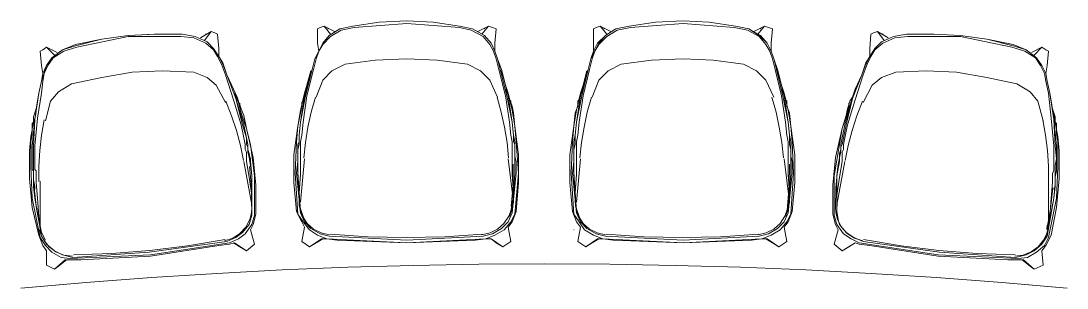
# Model space of a CAD drawing. Extents: x 185064 to 343242, y -369192 to -264966.
# Drawn here: x 224048 to 226561, y -301643 to -301000 of the extents above; entities that cross this region are included whole.
import ezdxf

# ---------------------------------------------------------------- set-up
doc = ezdxf.new("R2010")
doc.units = 0

# ---------------------------------------------------------------- blocks, each defined once
blk = doc.blocks.new('aewrtsert')
h = blk.add_hatch(color=3)
h.dxf.hatch_style = 2
h.paths.add_polyline_path([(223992.4, -301242.3), (223990.8, -301243.9), (223989.2, -301242.3), (223990.8, -301240.7)])
h = blk.add_hatch(color=3)
h.dxf.hatch_style = 2
h.paths.add_polyline_path([(224368.2, -301242.3), (224366.6, -301243.9), (224365, -301242.3), (224366.6, -301240.7)])
h = blk.add_hatch(color=3)
h.dxf.hatch_style = 2
h.paths.add_polyline_path([(224655.6, -301242.3), (224654, -301243.9), (224652.4, -301242.3), (224654, -301240.7)])
h = blk.add_hatch(color=3)
h.dxf.hatch_style = 2
h.paths.add_polyline_path([(225031.4, -301242.3), (225029.8, -301243.9), (225028.2, -301242.3), (225029.8, -301240.7)])
h = blk.add_hatch(color=3)
h.dxf.hatch_style = 2
h.paths.add_polyline_path([(223698.7, -301254.9), (223697.1, -301256.5), (223695.6, -301254.9), (223697.1, -301253.4)])
h = blk.add_hatch(color=3)
h.dxf.hatch_style = 2
h.paths.add_polyline_path([(225325, -301254.9), (225323.5, -301256.5), (225321.9, -301254.9), (225323.5, -301253.4)])
h = blk.add_hatch(color=3)
h.dxf.hatch_style = 2
h.paths.add_polyline_path([(223329.2, -301292.8), (223327.7, -301294.4), (223326.1, -301292.8), (223327.7, -301291.2)])
h = blk.add_hatch(color=3)
h.dxf.hatch_style = 2
h.paths.add_polyline_path([(225694.5, -301292.8), (225692.9, -301294.4), (225691.4, -301292.8), (225692.9, -301291.2)])
h = blk.add_hatch(color=3)
h.dxf.hatch_style = 2
h.paths.add_polyline_path([(224582.9, -301725.5), (224581.4, -301727), (224579.8, -301725.5), (224581.4, -301723.9)])
h = blk.add_hatch(color=3)
h.dxf.hatch_style = 2
h.paths.add_polyline_path([(223796.6, -301776), (223795, -301777.6), (223793.5, -301776), (223795, -301774.4)])
h = blk.add_hatch(color=3)
h.dxf.hatch_style = 2
h.paths.add_polyline_path([(223948.2, -301766.5), (223946.6, -301768.1), (223945, -301766.5), (223946.6, -301764.9)])
h = blk.add_hatch(color=3)
h.dxf.hatch_style = 2
h.paths.add_polyline_path([(224412.4, -301766.5), (224410.8, -301768.1), (224409.2, -301766.5), (224410.8, -301764.9)])
h = blk.add_hatch(color=3)
h.dxf.hatch_style = 2
h.paths.add_polyline_path([(224611.4, -301766.5), (224609.8, -301768.1), (224608.2, -301766.5), (224609.8, -301764.9)])
h = blk.add_hatch(color=3)
h.dxf.hatch_style = 2
h.paths.add_polyline_path([(225075.6, -301766.5), (225074, -301768.1), (225072.4, -301766.5), (225074, -301764.9)])
h = blk.add_hatch(color=3)
h.dxf.hatch_style = 2
h.paths.add_polyline_path([(225227.1, -301776), (225225.6, -301777.6), (225224, -301776), (225225.6, -301774.4)])
h = blk.add_hatch(color=3)
h.dxf.hatch_style = 2
h.paths.add_polyline_path([(223335.6, -301820.2), (223334, -301821.8), (223332.4, -301820.2), (223334, -301818.6)])
h = blk.add_hatch(color=3)
h.dxf.hatch_style = 2
h.paths.add_polyline_path([(225688.2, -301820.2), (225686.6, -301821.8), (225685, -301820.2), (225686.6, -301818.6)])
at = {"color": 3, "lineweight": 0}
for points in [[(224180.3, -301223.4), (224114, -301226.5), (224050.8, -301236), (224019.2, -301242.3), (223994, -301258.1), (223978.2, -301277), (223968.7, -301296), (223959.2, -301314.9), (223952.9, -301340.2), (223937.1, -301403.4), (223924.5, -301466.5), (223921.4, -301498.1), (223921.4, -301513.9), (223921.4, -301520.2), (223918.2, -301532.8), (223918.2, -301545.5), (223918.2, -301564.4)], [(223918.2, -301589.7), (223918.2, -301558.1), (223918.2, -301536), (223918.2, -301526.5), (223918.2, -301520.2), (223921.4, -301513.9), (223921.4, -301498.1), (223924.5, -301466.5), (223934, -301403.4), (223952.9, -301340.2), (223959.2, -301314.9), (223968.7, -301296), (223978.2, -301277), (223994, -301258.1), (224019.2, -301242.3), (224050.8, -301236), (224114, -301226.5), (224180.3, -301223.4)], [(224180.3, -301223.4), (224243.5, -301226.5), (224306.6, -301236), (224338.2, -301242.3), (224366.6, -301258.1), (224382.4, -301277), (224391.9, -301296), (224398.2, -301314.9), (224404.5, -301340.2), (224420.3, -301403.4), (224432.9, -301466.5), (224436.1, -301498.1), (224436.1, -301513.9), (224439.2, -301520.2), (224439.2, -301532.8), (224439.2, -301545.5), (224439.2, -301564.4)], [(224439.2, -301589.7), (224439.2, -301558.1), (224439.2, -301536), (224439.2, -301526.5), (224439.2, -301520.2), (224439.2, -301513.9), (224436.1, -301498.1), (224432.9, -301466.5), (224423.5, -301403.4), (224407.7, -301340.2), (224398.2, -301314.9), (224391.9, -301296), (224382.4, -301277), (224366.6, -301258.1), (224338.2, -301242.3), (224306.6, -301236), (224243.5, -301226.5), (224180.3, -301223.4)], [(224843.5, -301223.4), (224777.1, -301226.5), (224714, -301236), (224682.4, -301242.3), (224657.1, -301258.1), (224641.4, -301277), (224631.9, -301296), (224622.4, -301314.9), (224616.1, -301340.2), (224600.3, -301403.4), (224587.7, -301466.5), (224584.5, -301498.1), (224584.5, -301513.9), (224584.5, -301520.2), (224581.4, -301532.8), (224581.4, -301545.5), (224581.4, -301564.4)], [(224581.4, -301589.7), (224581.4, -301558.1), (224581.4, -301536), (224581.4, -301526.5), (224581.4, -301520.2), (224581.4, -301513.9), (224584.5, -301498.1), (224587.7, -301466.5), (224597.1, -301403.4), (224616.1, -301340.2), (224622.4, -301314.9), (224628.7, -301296), (224638.2, -301277), (224657.1, -301258.1), (224682.4, -301242.3), (224714, -301236), (224777.1, -301226.5), (224843.5, -301223.4)], [(224843.5, -301223.4), (224906.6, -301226.5), (224969.8, -301236), (225001.4, -301242.3), (225026.6, -301258.1), (225045.6, -301277), (225055, -301296), (225061.4, -301314.9), (225067.7, -301340.2), (225083.5, -301403.4), (225096.1, -301466.5), (225099.2, -301498.1), (225099.2, -301513.9), (225099.2, -301520.2), (225102.4, -301532.8), (225102.4, -301545.5), (225102.4, -301564.4)], [(225102.4, -301589.7), (225102.4, -301558.1), (225102.4, -301536), (225102.4, -301526.5), (225102.4, -301520.2), (225102.4, -301513.9), (225099.2, -301498.1), (225096.1, -301466.5), (225086.6, -301403.4), (225070.8, -301340.2), (225061.4, -301314.9), (225055, -301296), (225045.6, -301277), (225029.8, -301258.1), (225001.4, -301242.3), (224969.8, -301236), (224906.6, -301226.5), (224843.5, -301223.4)], [(223694, -301270.7), (223709.8, -301248.6), (223684.5, -301264.4)], [(223709.8, -301248.6), (223719.2, -301251.8), (223725.6, -301254.9), (223728.7, -301289.7)], [(224180.3, -301229.7), (224054, -301239.1), (224022.4, -301245.5), (223997.1, -301261.2), (223978.2, -301280.2), (223968.7, -301296), (223962.4, -301314.9), (223956.1, -301340.2), (223940.3, -301403.4), (223930.8, -301466.5), (223927.7, -301498.1), (223924.5, -301513.9), (223924.5, -301520.2), (223924.5, -301523.4), (223924.5, -301532.8), (223924.5, -301554.9), (223924.5, -301592.8)], [(223981.4, -301236), (223971.9, -301239.1), (223965.6, -301242.3), (223965.6, -301277)], [(223997.1, -301254.9), (223981.4, -301236), (224006.6, -301248.6)], [(224180.3, -301229.7), (224306.6, -301239.1), (224335, -301245.5), (224363.5, -301261.2), (224379.2, -301280.2), (224388.7, -301296), (224395, -301314.9), (224401.4, -301340.2), (224417.1, -301403.4), (224426.6, -301466.5), (224429.8, -301498.1), (224432.9, -301513.9), (224432.9, -301520.2), (224432.9, -301523.4), (224432.9, -301532.8), (224432.9, -301554.9), (224432.9, -301592.8)], [(224360.3, -301254.9), (224376.1, -301236), (224350.8, -301248.6)], [(224376.1, -301236), (224385.6, -301239.1), (224395, -301242.3), (224391.9, -301277)], [(224843.5, -301229.7), (224717.1, -301239.1), (224685.6, -301245.5), (224660.3, -301261.2), (224641.4, -301280.2), (224631.9, -301296), (224625.6, -301314.9), (224619.2, -301340.2), (224603.5, -301403.4), (224594, -301466.5), (224590.8, -301498.1), (224587.7, -301513.9), (224587.7, -301520.2), (224587.7, -301523.4), (224587.7, -301532.8), (224587.7, -301554.9), (224587.7, -301592.8)], [(224644.5, -301236), (224635, -301239.1), (224628.7, -301242.3), (224628.7, -301277)], [(224660.3, -301254.9), (224644.5, -301236), (224669.8, -301248.6)], [(224843.5, -301229.7), (224966.6, -301239.1), (224998.2, -301245.5), (225026.6, -301261.2), (225042.4, -301280.2), (225051.9, -301296), (225058.2, -301314.9), (225064.5, -301340.2), (225080.3, -301403.4), (225089.8, -301466.5), (225092.9, -301498.1), (225096.1, -301513.9), (225096.1, -301520.2), (225096.1, -301523.4), (225096.1, -301532.8), (225096.1, -301554.9), (225096.1, -301592.8)], [(225023.5, -301254.9), (225039.2, -301236), (225014, -301248.6)], [(225039.2, -301236), (225048.7, -301239.1), (225058.2, -301242.3), (225055, -301277)], [(225310.8, -301248.6), (225301.4, -301251.8), (225295, -301254.9), (225291.9, -301289.7)], [(225326.6, -301270.7), (225310.8, -301248.6), (225336.1, -301264.4)], [(223286.6, -301649.7), (223283.5, -301614.9), (223283.5, -301592.8), (223283.5, -301583.4), (223280.3, -301580.2), (223280.3, -301570.7), (223280.3, -301554.9), (223280.3, -301523.4), (223286.6, -301460.2), (223296.1, -301397), (223302.4, -301368.6), (223305.6, -301349.7), (223315, -301330.7), (223327.7, -301311.8), (223352.9, -301292.8), (223384.5, -301280.2), (223447.7, -301267.6), (223510.8, -301258.1)], [(223510.8, -301258.1), (223447.7, -301267.6), (223384.5, -301283.4), (223352.9, -301292.8), (223327.7, -301311.8), (223315, -301330.7), (223308.7, -301349.7), (223302.4, -301368.6), (223296.1, -301397), (223286.6, -301460.2), (223283.5, -301523.4), (223283.5, -301554.9), (223283.5, -301570.7), (223283.5, -301580.2), (223283.5, -301589.7), (223283.5, -301605.5), (223286.6, -301621.2)], [(223510.8, -301261.2), (223387.7, -301286.5), (223356.1, -301296), (223330.8, -301311.8), (223318.2, -301330.7), (223308.7, -301349.7), (223305.6, -301368.6), (223302.4, -301397), (223292.9, -301457), (223286.6, -301523.4), (223286.6, -301554.9), (223286.6, -301570.7), (223286.6, -301580.2), (223289.8, -301583.4), (223289.8, -301589.7), (223289.8, -301611.8), (223292.9, -301649.7)], [(223510.8, -301258.1), (223574, -301254.9), (223640.3, -301254.9), (223671.9, -301261.2), (223700.3, -301273.9), (223716.1, -301289.7), (223728.7, -301308.6), (223738.2, -301327.6), (223747.7, -301352.8), (223769.8, -301409.7), (223785.6, -301472.8), (223795, -301504.4), (223795, -301520.2), (223798.2, -301526.5), (223798.2, -301539.1), (223801.4, -301551.8), (223804.5, -301570.7)], [(223807.7, -301596), (223804.5, -301561.2), (223801.4, -301542.3), (223798.2, -301532.8), (223798.2, -301526.5), (223798.2, -301520.2), (223795, -301504.4), (223788.7, -301472.8), (223769.8, -301409.7), (223747.7, -301352.8), (223738.2, -301324.4), (223728.7, -301308.6), (223716.1, -301289.7), (223700.3, -301273.9), (223671.9, -301261.2), (223640.3, -301254.9), (223577.1, -301254.9), (223510.8, -301258.1)], [(223510.8, -301261.2), (223637.1, -301261.2), (223668.7, -301264.4), (223697.1, -301277), (223716.1, -301292.8), (223725.6, -301308.6), (223735, -301327.6), (223744.5, -301352.8), (223763.5, -301412.8), (223782.4, -301472.8), (223788.7, -301504.4), (223791.9, -301520.2), (223791.9, -301529.7), (223791.9, -301532.8), (223795, -301539.1), (223795, -301561.2), (223801.4, -301599.1)], [(225212.9, -301596), (225219.2, -301561.2), (225219.2, -301542.3), (225222.4, -301532.8), (225222.4, -301526.5), (225222.4, -301520.2), (225225.6, -301504.4), (225231.9, -301472.8), (225250.8, -301409.7), (225272.9, -301352.8), (225282.4, -301324.4), (225291.9, -301308.6), (225304.5, -301289.7), (225320.3, -301273.9), (225348.7, -301261.2), (225380.3, -301254.9), (225446.6, -301254.9), (225509.8, -301258.1)], [(225509.8, -301258.1), (225446.6, -301254.9), (225380.3, -301254.9), (225348.7, -301261.2), (225320.3, -301273.9), (225304.5, -301289.7), (225291.9, -301308.6), (225282.4, -301327.6), (225272.9, -301352.8), (225250.8, -301409.7), (225235, -301472.8), (225228.7, -301504.4), (225225.6, -301520.2), (225222.4, -301526.5), (225222.4, -301539.1), (225219.2, -301551.8), (225216.1, -301570.7)], [(225509.8, -301261.2), (225383.5, -301261.2), (225351.9, -301264.4), (225323.5, -301277), (225304.5, -301292.8), (225295, -301308.6), (225285.6, -301327.6), (225276.1, -301352.8), (225257.1, -301412.8), (225238.2, -301472.8), (225231.9, -301504.4), (225228.7, -301520.2), (225228.7, -301529.7), (225228.7, -301532.8), (225225.6, -301539.1), (225225.6, -301561.2), (225219.2, -301599.1)], [(225509.8, -301258.1), (225572.9, -301267.6), (225636.1, -301283.4), (225667.7, -301292.8), (225692.9, -301311.8), (225705.6, -301330.7), (225715, -301349.7), (225718.2, -301368.6), (225724.5, -301397), (225734, -301460.2), (225737.1, -301523.4), (225740.3, -301554.9), (225737.1, -301570.7), (225737.1, -301580.2), (225737.1, -301589.7), (225737.1, -301605.5), (225737.1, -301621.2)], [(225734, -301649.7), (225737.1, -301614.9), (225737.1, -301592.8), (225740.3, -301583.4), (225740.3, -301580.2), (225740.3, -301570.7), (225740.3, -301554.9), (225740.3, -301523.4), (225734, -301460.2), (225724.5, -301397), (225718.2, -301368.6), (225715, -301349.7), (225705.6, -301330.7), (225692.9, -301311.8), (225667.7, -301292.8), (225636.1, -301280.2), (225572.9, -301267.6), (225509.8, -301258.1)], [(225509.8, -301261.2), (225632.9, -301286.5), (225664.5, -301296), (225689.8, -301311.8), (225702.4, -301330.7), (225711.9, -301349.7), (225715, -301368.6), (225721.4, -301397), (225727.7, -301457), (225734, -301523.4), (225734, -301554.9), (225734, -301570.7), (225734, -301580.2), (225734, -301583.4), (225730.8, -301589.7), (225730.8, -301611.8), (225727.7, -301649.7)], [(223315, -301286.5), (223305.6, -301292.8), (223299.2, -301296), (223302.4, -301330.7)], [(223334, -301305.5), (223315, -301286.5), (223340.3, -301299.1)], [(223728.7, -301308.6), (223728.7, -301289.7)], [(223968.7, -301296), (223965.6, -301277)], [(224391.9, -301296), (224391.9, -301277)], [(224628.7, -301296), (224628.7, -301277)], [(225055, -301296), (225055, -301277)], [(225291.9, -301308.6), (225291.9, -301289.7)], [(225686.6, -301305.5), (225705.6, -301286.5), (225680.3, -301299.1)], [(225705.6, -301286.5), (225715, -301292.8), (225721.4, -301296), (225718.2, -301330.7)], [(224180.3, -301314.9), (224104.5, -301318.1), (224031.9, -301327.6), (224000.3, -301343.4), (223978.2, -301365.5), (223962.4, -301406.5)], [(224180.3, -301314.9), (224252.9, -301318.1), (224325.6, -301327.6), (224357.1, -301343.4), (224379.2, -301365.5), (224398.2, -301406.5)], [(224843.5, -301314.9), (224767.7, -301318.1), (224695, -301327.6), (224663.5, -301343.4), (224641.4, -301365.5), (224625.6, -301406.5)], [(224843.5, -301314.9), (224916.1, -301318.1), (224988.7, -301327.6), (225020.3, -301343.4), (225042.4, -301365.5), (225061.4, -301406.5)], [(223305.6, -301349.7), (223302.4, -301330.7)], [(223520.3, -301346.5), (223447.7, -301359.1), (223375, -301374.9), (223343.5, -301393.9), (223324.5, -301416), (223311.9, -301463.4)], [(223520.3, -301346.5), (223592.9, -301343.4), (223668.7, -301346.5), (223700.3, -301359.1), (223722.4, -301378.1), (223744.5, -301419.1)], [(223949.8, -301343.4), (223940.3, -301378.1), (223934, -301397), (223930.8, -301409.7), (223930.8, -301412.8), (223930.8, -301416), (223927.7, -301419.1), (223927.7, -301428.6), (223924.5, -301444.4), (223918.2, -301476), (223908.7, -301545.5), (223908.7, -301611.8), (223915, -301681.2), (223927.7, -301706.5), (223934, -301719.1), (223927.7, -301753.9), (223946.6, -301766.5), (223975, -301747.6), (223987.7, -301747.6), (224012.9, -301750.7), (224180.3, -301757)], [(224407.7, -301343.4), (224417.1, -301378.1), (224423.5, -301397), (224426.6, -301409.7), (224426.6, -301412.8), (224429.8, -301416), (224429.8, -301419.1), (224432.9, -301428.6), (224436.1, -301444.4), (224439.2, -301476), (224448.7, -301545.5), (224448.7, -301611.8), (224442.4, -301681.2)], [(224612.9, -301343.4), (224603.5, -301378.1), (224597.1, -301397), (224594, -301409.7), (224594, -301412.8), (224590.8, -301416), (224590.8, -301419.1), (224590.8, -301428.6), (224584.5, -301444.4), (224581.4, -301476), (224571.9, -301545.5), (224571.9, -301611.8), (224578.2, -301681.2)], [(225070.8, -301343.4), (225080.3, -301378.1), (225086.6, -301397), (225089.8, -301409.7), (225089.8, -301412.8), (225092.9, -301416), (225092.9, -301419.1), (225092.9, -301428.6), (225099.2, -301444.4), (225102.4, -301476), (225111.9, -301545.5), (225111.9, -301611.8), (225105.6, -301681.2), (225096.1, -301706.5), (225086.6, -301719.1), (225092.9, -301753.9), (225074, -301766.5), (225045.6, -301747.6), (225032.9, -301747.6), (225007.7, -301750.7), (224843.5, -301757)], [(225500.3, -301346.5), (225427.7, -301343.4), (225355, -301346.5), (225320.3, -301359.1), (225298.2, -301378.1), (225276.1, -301419.1)], [(225500.3, -301346.5), (225572.9, -301359.1), (225645.6, -301374.9), (225677.1, -301393.9), (225696.1, -301416), (225708.7, -301463.4)], [(225715, -301349.7), (225718.2, -301330.7)], [(223747.7, -301352.8), (223763.5, -301387.6), (223772.9, -301406.5), (223776.1, -301416), (223776.1, -301419.1), (223779.2, -301422.3), (223779.2, -301425.5), (223782.4, -301434.9), (223788.7, -301450.7), (223795, -301482.3), (223810.8, -301551.8), (223817.1, -301618.1), (223817.1, -301687.6)], [(225272.9, -301352.8), (225257.1, -301387.6), (225250.8, -301406.5), (225244.5, -301416), (225244.5, -301419.1), (225241.4, -301422.3), (225241.4, -301425.5), (225238.2, -301434.9), (225235, -301450.7), (225225.6, -301482.3), (225209.8, -301551.8), (225203.5, -301618.1), (225203.5, -301687.6)], [(223296.1, -301397), (223289.8, -301434.9), (223283.5, -301453.9), (223283.5, -301466.5), (223280.3, -301469.7), (223280.3, -301472.8), (223280.3, -301476), (223280.3, -301485.5), (223277.1, -301501.2), (223274, -301536), (223274, -301602.3), (223280.3, -301671.8), (223296.1, -301738.1), (223305.6, -301763.4), (223315, -301776), (223315, -301810.7), (223334, -301820.2), (223359.2, -301798.1), (223371.9, -301798.1), (223397.1, -301798.1), (223564.5, -301788.6)], [(223564.5, -301785.5), (223754, -301757), (223776.1, -301747.6), (223791.9, -301734.9), (223807.7, -301712.8), (223814, -301690.7), (223814, -301596), (223804.5, -301520.2), (223795, -301482.3), (223788.7, -301463.4), (223782.4, -301444.4), (223779.2, -301431.8), (223776.1, -301419.1), (223766.6, -301397)], [(224180.3, -301757), (223987.7, -301747.6), (223965.6, -301738.1), (223946.6, -301725.5), (223930.8, -301706.5), (223918.2, -301687.6), (223911.9, -301589.7), (223915, -301513.9), (223918.2, -301476), (223921.4, -301457), (223924.5, -301438.1), (223927.7, -301425.5), (223930.8, -301409.7), (223940.3, -301387.6)], [(224180.3, -301757), (224369.8, -301747.6), (224391.9, -301738.1), (224414, -301725.5), (224429.8, -301706.5), (224439.2, -301687.6), (224448.7, -301589.7), (224442.4, -301513.9), (224439.2, -301476), (224436.1, -301457), (224432.9, -301438.1), (224429.8, -301425.5), (224426.6, -301409.7), (224417.1, -301387.6)], [(224843.5, -301757), (224650.8, -301747.6), (224628.7, -301738.1), (224606.6, -301725.5), (224594, -301706.5), (224581.4, -301687.6), (224575, -301589.7), (224578.2, -301513.9), (224581.4, -301476), (224584.5, -301457), (224587.7, -301438.1), (224590.8, -301425.5), (224594, -301409.7), (224603.5, -301387.6)], [(224843.5, -301757), (225032.9, -301747.6), (225055, -301738.1), (225077.1, -301725.5), (225092.9, -301706.5), (225102.4, -301687.6), (225108.7, -301589.7), (225105.6, -301513.9), (225102.4, -301476), (225099.2, -301457), (225096.1, -301438.1), (225092.9, -301425.5), (225089.8, -301409.7), (225080.3, -301387.6)], [(225456.1, -301785.5), (225266.6, -301757), (225247.7, -301747.6), (225228.7, -301734.9), (225212.9, -301712.8), (225206.6, -301690.7), (225206.6, -301596), (225219.2, -301520.2), (225225.6, -301482.3), (225231.9, -301463.4), (225238.2, -301444.4), (225241.4, -301431.8), (225247.7, -301419.1), (225254, -301397)], [(225724.5, -301397), (225730.8, -301434.9), (225737.1, -301453.9), (225737.1, -301466.5), (225740.3, -301469.7), (225740.3, -301472.8), (225740.3, -301476), (225740.3, -301485.5), (225743.5, -301501.2), (225746.6, -301536), (225746.6, -301602.3), (225740.3, -301671.8), (225727.7, -301738.1), (225715, -301763.4), (225705.6, -301776), (225708.7, -301810.7), (225686.6, -301820.2), (225661.4, -301798.1), (225648.7, -301798.1), (225623.5, -301798.1), (225456.1, -301788.6)], [(223787.8, -301559), (223780.3, -301522.6), (223770.8, -301486.6), (223759.3, -301451.3), (223745.8, -301416.6)], [(223960.5, -301406.5), (223950.6, -301442.4), (223942.6, -301478.7), (223936.7, -301515.4), (223932.8, -301552.4)], [(224424.6, -301552.4), (224420.8, -301515.4), (224414.8, -301478.7), (224406.9, -301442.4), (224396.9, -301406.5)], [(224623.7, -301406.5), (224613.7, -301442.4), (224605.8, -301478.7), (224599.8, -301515.4), (224596, -301552.4)], [(225084.6, -301552.4), (225080.8, -301515.4), (225074.8, -301478.7), (225066.9, -301442.4), (225056.9, -301406.5)], [(225274.8, -301416.6), (225261.3, -301451.3), (225249.8, -301486.6), (225240.3, -301522.6), (225232.8, -301559)], [(223564.5, -301785.5), (223371.9, -301794.9), (223349.8, -301791.8), (223327.7, -301779.1), (223311.9, -301763.4), (223299.2, -301744.4), (223280.3, -301649.7), (223277.1, -301573.9), (223277.1, -301536), (223277.1, -301513.9), (223280.3, -301494.9), (223280.3, -301482.3), (223283.5, -301469.7), (223289.8, -301444.4)], [(225456.1, -301785.5), (225648.7, -301794.9), (225670.8, -301791.8), (225692.9, -301779.1), (225711.9, -301763.4), (225721.4, -301744.4), (225740.3, -301649.7), (225743.5, -301573.9), (225743.5, -301536), (225743.5, -301513.9), (225740.3, -301494.9), (225740.3, -301482.3), (225737.1, -301469.7), (225734, -301444.4)], [(223309.4, -301461.5), (223303, -301498.2), (223298.7, -301535.1), (223296.5, -301572.3), (223296.3, -301609.5)], [(225721.2, -301609.5), (225721, -301572.3), (225718.7, -301535.1), (225714.4, -301498.2), (225708.1, -301461.5)], [(223798.2, -301532.8), (223801.4, -301545.5), (223804.5, -301554.9), (223804.5, -301567.6), (223807.7, -301596), (223807.7, -301687.6)], [(223915, -301589.7), (223918.2, -301561.2), (223918.2, -301548.6), (223918.2, -301539.1), (223918.2, -301526.5)], [(224442.4, -301589.7), (224442.4, -301561.2), (224439.2, -301548.6), (224439.2, -301539.1), (224439.2, -301526.5)], [(224578.2, -301589.7), (224581.4, -301561.2), (224581.4, -301548.6), (224581.4, -301539.1), (224581.4, -301526.5)], [(225105.6, -301589.7), (225105.6, -301561.2), (225102.4, -301548.6), (225102.4, -301539.1), (225102.4, -301526.5)], [(225222.4, -301532.8), (225219.2, -301545.5), (225219.2, -301554.9), (225216.1, -301567.6), (225212.9, -301596), (225212.9, -301687.6)], [(223788.7, -301561.2), (223807.7, -301665.5)], [(223807.5, -301675.1), (223806.7, -301624.3), (223802.3, -301573.7)], [(223804.5, -301570.7), (223804.5, -301573.9)], [(223918.2, -301564.4), (223918.2, -301567.6)], [(223918.4, -301567.4), (223919, -301618.2), (223923.2, -301668.9)], [(223934, -301554.9), (223924.5, -301659.1)], [(224423.5, -301554.9), (224436.1, -301659.1)], [(224431.1, -301668.8), (224435.3, -301618.2), (224435.9, -301567.4)], [(224439.2, -301564.4), (224439.2, -301567.6)], [(224581.4, -301564.4), (224581.4, -301567.6)], [(224581.6, -301567.4), (224582.1, -301618.2), (224586.4, -301668.9)], [(224597.1, -301554.9), (224587.7, -301659.1)], [(225086.6, -301554.9), (225099.2, -301659.1)], [(225094.2, -301668.8), (225098.5, -301618.2), (225099, -301567.4)], [(225102.4, -301564.4), (225102.4, -301567.6)], [(225215.2, -301573.7), (225210.7, -301624.3), (225209.9, -301675.1)], [(225231.9, -301561.2), (225212.9, -301665.5)], [(225216.1, -301570.7), (225216.1, -301573.9)], [(223283.5, -301583.4), (223283.5, -301599.1), (223283.5, -301605.5), (223283.5, -301621.2), (223286.6, -301649.7), (223302.4, -301734.9)], [(223561.4, -301779.1), (223747.7, -301753.9), (223769.8, -301744.4), (223785.6, -301731.8), (223801.4, -301712.8), (223807.7, -301690.7), (223807.7, -301596)], [(223801.4, -301599.1), (223807.7, -301643.4)], [(224180.3, -301750.7), (223994, -301741.2), (223971.9, -301734.9), (223949.8, -301722.3), (223934, -301706.5), (223924.5, -301684.4), (223915, -301589.7)], [(223918.2, -301589.7), (223924.5, -301681.2)], [(223924.5, -301592.8), (223921.4, -301637), (223921.4, -301659.1), (223924.5, -301674.9), (223930.8, -301693.9)], [(224180.3, -301750.7), (224363.5, -301741.2), (224385.6, -301734.9), (224407.7, -301722.3), (224423.5, -301706.5), (224432.9, -301684.4), (224442.4, -301589.7)], [(224439.2, -301589.7), (224432.9, -301681.2)], [(224432.9, -301592.8), (224436.1, -301637)], [(224843.5, -301750.7), (224657.1, -301741.2), (224635, -301734.9), (224612.9, -301722.3), (224597.1, -301706.5), (224587.7, -301684.4), (224578.2, -301589.7)], [(224581.4, -301589.7), (224587.7, -301681.2)], [(224587.7, -301592.8), (224584.5, -301637)], [(224843.5, -301750.7), (225026.6, -301741.2), (225048.7, -301734.9), (225070.8, -301722.3), (225086.6, -301706.5), (225096.1, -301684.4), (225105.6, -301589.7)], [(225096.1, -301592.8), (225099.2, -301637), (225099.2, -301659.1), (225096.1, -301674.9), (225089.8, -301693.9)], [(225102.4, -301589.7), (225096.1, -301681.2)], [(225459.2, -301779.1), (225276.1, -301753.9), (225254, -301744.4), (225235, -301731.8), (225219.2, -301712.8), (225212.9, -301690.7), (225212.9, -301596)], [(225219.2, -301599.1), (225212.9, -301643.4)], [(225740.3, -301583.4), (225737.1, -301599.1), (225737.1, -301605.5), (225737.1, -301621.2), (225734, -301649.7), (225718.2, -301734.9)], [(223285.4, -301624.5), (223291, -301675), (223300.2, -301724.9)], [(223286.6, -301621.2), (223286.6, -301627.6)], [(223299.2, -301608.6), (223299.2, -301716)], [(225717.2, -301724.9), (225726.4, -301674.9), (225732, -301624.5)], [(225721.4, -301608.6), (225721.4, -301716)], [(225737.1, -301621.2), (225734, -301627.6)], [(223561.4, -301779.1), (223378.2, -301791.8), (223352.9, -301785.5), (223334, -301776), (223315, -301760.2), (223302.4, -301741.2), (223286.6, -301649.7)], [(223292.9, -301649.7), (223296.1, -301693.9), (223299.2, -301716), (223302.4, -301731.8), (223311.9, -301750.7)], [(223807.7, -301643.4), (223807.7, -301665.5), (223807.7, -301681.2), (223804.5, -301700.2)], [(224436.1, -301637), (224436.1, -301659.1), (224432.9, -301674.9), (224426.6, -301693.9)], [(224584.5, -301637), (224584.5, -301659.1), (224587.7, -301674.9), (224594, -301693.9)], [(225212.9, -301643.4), (225212.9, -301665.5), (225212.9, -301681.2), (225216.1, -301700.2)], [(225459.2, -301779.1), (225642.4, -301791.8), (225667.7, -301785.5), (225686.6, -301776), (225705.6, -301760.2), (225718.2, -301741.2), (225734, -301649.7)], [(225727.7, -301649.7), (225724.5, -301693.9), (225721.4, -301716), (225718.2, -301731.8), (225711.9, -301750.7)], [(223802.8, -301701), (223806.3, -301688.3), (223807.6, -301675.1)], [(223807.7, -301674.4), (223806.7, -301663.8)], [(223921.6, -301656), (223921.7, -301666.6)], [(223921.9, -301667.3), (223924.6, -301680.2), (223929.4, -301692.6)], [(224424.9, -301692.6), (224429.7, -301680.2), (224432.3, -301667.3)], [(224432.6, -301666.6), (224432.7, -301656)], [(224584.7, -301656), (224584.9, -301666.6)], [(224585.1, -301667.3), (224587.8, -301680.2), (224592.5, -301692.6)], [(225088.1, -301692.6), (225092.8, -301680.2), (225095.5, -301667.3)], [(225095.7, -301666.6), (225095.9, -301656)], [(225209.8, -301675.1), (225211.2, -301688.3), (225214.7, -301701)], [(225213.9, -301663.8), (225212.9, -301674.4)], [(223817.1, -301687.6), (223810.8, -301712.8), (223804.5, -301725.5), (223814, -301760.2), (223795, -301776), (223766.6, -301757), (223754, -301760.2), (223728.7, -301763.4), (223564.5, -301788.6)], [(223742.4, -301752.4), (223762.2, -301745.9), (223779.4, -301734.7), (223793.1, -301719.5), (223802.8, -301701)], [(223929.4, -301692.6), (223940.8, -301710), (223956, -301723.7), (223974.2, -301733.2), (223994.5, -301737.8)], [(224442.4, -301681.2), (224432.9, -301706.5), (224423.5, -301719.1), (224429.8, -301753.9), (224410.8, -301766.5), (224382.4, -301747.6), (224369.8, -301747.6), (224344.5, -301750.7), (224180.3, -301757)], [(224359.8, -301737.8), (224380.1, -301733.2), (224398.3, -301723.7), (224413.5, -301710), (224424.9, -301692.6)], [(224578.2, -301681.2), (224587.7, -301706.5), (224597.1, -301719.1), (224590.8, -301753.9), (224609.8, -301766.5), (224638.2, -301747.6), (224650.8, -301747.6), (224676.1, -301750.7), (224843.5, -301757)], [(224592.5, -301692.6), (224603.9, -301710), (224619.2, -301723.7), (224637.4, -301733.2), (224657.7, -301737.8)], [(225022.9, -301737.8), (225043.2, -301733.2), (225061.4, -301723.7), (225076.7, -301710), (225088.1, -301692.6)], [(225203.5, -301687.6), (225209.8, -301712.8), (225216.1, -301725.5), (225206.6, -301760.2), (225225.6, -301776), (225257.1, -301757), (225266.6, -301760.2), (225291.9, -301763.4), (225456.1, -301788.6)], [(225214.7, -301701), (225224.3, -301719.5), (225238.1, -301734.7), (225255.3, -301745.9), (225275.1, -301752.4)], [(223298, -301725.7), (223302, -301738.3), (223307.9, -301750.1)], [(223299.2, -301714.5), (223300.4, -301725.1)], [(225709.5, -301750.1), (225715.5, -301738.3), (225719.4, -301725.7)], [(225717, -301725.1), (225718.2, -301714.5)], [(223307.9, -301750.1), (223321, -301766.3), (223337.5, -301778.5), (223356.6, -301786.1), (223377.3, -301788.6)], [(223562.7, -301775.6), (223653.6, -301764.4), (223744, -301749.1)], [(223978.2, -301747.6), (223962.4, -301757), (223946.6, -301766.5)], [(223995.7, -301736), (224087.1, -301742.3), (224178.7, -301744.4)], [(224178.9, -301744.4), (224270.5, -301742.3), (224361.9, -301736)], [(224382.4, -301747.6), (224395, -301757), (224410.8, -301766.5)], [(224641.4, -301747.6), (224625.6, -301757), (224609.8, -301766.5)], [(224658.9, -301736), (224750.3, -301742.3), (224841.9, -301744.4)], [(224842.1, -301744.4), (224933.7, -301742.3), (225025.1, -301736)], [(225042.4, -301747.6), (225058.2, -301757), (225074, -301766.5)], [(225276.8, -301749.1), (225367.2, -301764.4), (225458.1, -301775.6)], [(225640.2, -301788.6), (225660.9, -301786.1), (225679.9, -301778.5), (225696.4, -301766.3), (225709.5, -301750.1)], [(223379.5, -301785.4), (223471.1, -301782.6), (223562.5, -301775.6)], [(223763.5, -301757), (223779.2, -301766.5), (223795, -301776)], [(225257.1, -301757), (225241.4, -301766.5), (225225.6, -301776)], [(225458.3, -301775.6), (225549.7, -301782.6), (225641.2, -301785.4)], [(223362.4, -301798.1), (223346.6, -301810.7), (223334, -301820.2)], [(225658.2, -301798.1), (225674, -301810.7), (225686.6, -301820.2)], [(224510.3, -301807.6), (224352.9, -301808.5), (224195.6, -301811.2), (224038.3, -301815.7), (223881.1, -301822.1), (223724, -301830.3), (223567, -301840.2), (223410.1, -301852), (223253.3, -301865.6)], [(225766, -301865.5), (225609.4, -301851.9), (225452.6, -301840.2), (225295.8, -301830.2), (225138.8, -301822.1), (224981.8, -301815.7), (224824.7, -301811.2), (224667.5, -301808.5), (224510.3, -301807.6)]]:
    blk.add_lwpolyline(points, dxfattribs=at)

msp = doc.modelspace()

# ---------------------------------------------------------------- block references
msp.add_blockref('aewrtsert', (794.7, 223.1))

doc.saveas('drawing.dxf')
